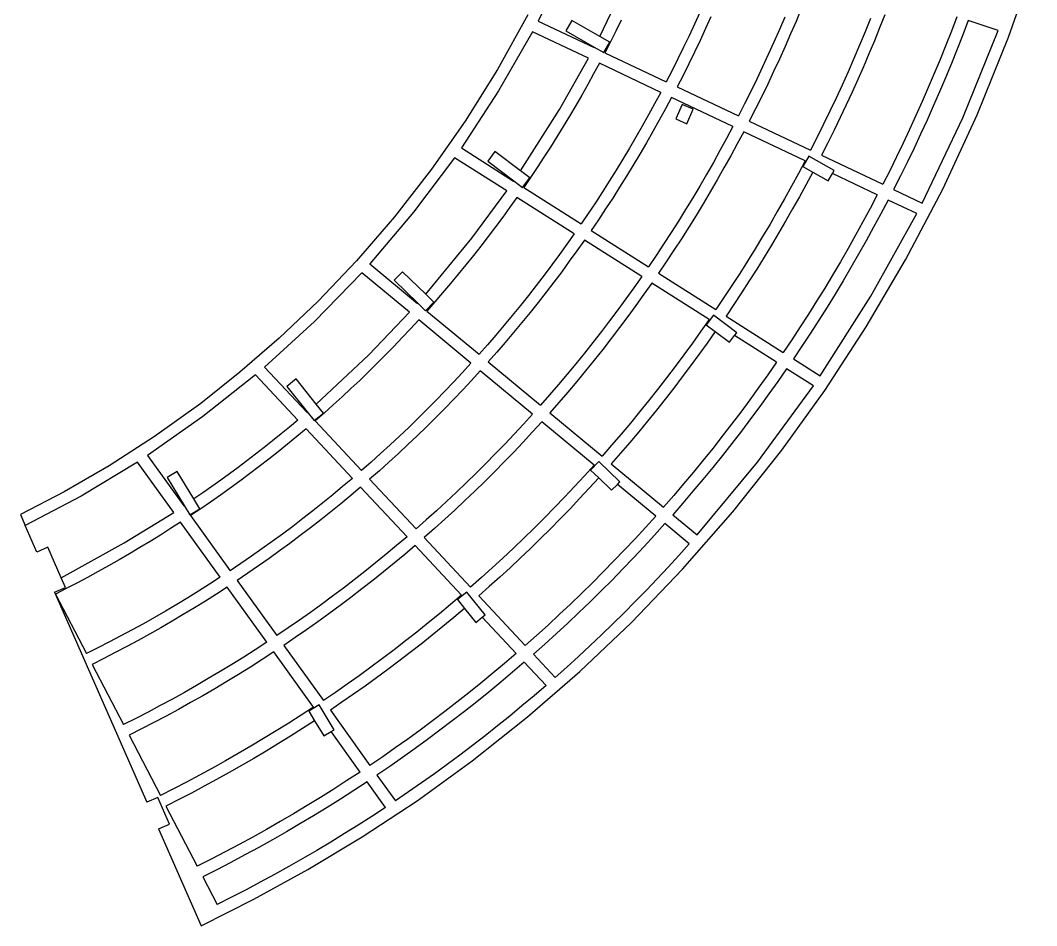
# Model space of a CAD drawing. Extents: x -27280 to 27280, y -16671 to 16671.
# Drawn here: x 5492 to 8548, y 7782 to 10503 of the extents above; entities that cross this region are included whole.
import ezdxf

# ---------------------------------------------------------------- set-up
doc = ezdxf.new("R2010")
doc.units = 0
doc.header["$MEASUREMENT"] = 0
doc.layers.get('0').update_dxf_attribs({"linetype": 'CONTINUOUS'})

msp = doc.modelspace()

# ---------------------------------------------------------------- linework, layer by layer
for p, q in [((7139.1, 10685.3), (7048.8, 10500.7)), ((8463.6, 10452.3), (8548, 10695.7)), ((7234.2, 10454.3), (7328.3, 10652.8)), ((7018.2, 10519.6), (6926.5, 10355)), ((7535, 10526.9), (7519, 10491.7)), ((7840.3, 10538.2), (7824.4, 10500)), ((8091.4, 10519.2), (8075.8, 10480.1)), ((7048.8, 10500.7), (7217.1, 10421.1)), ((7150.1, 10502.4), (7132.2, 10471.2)), ((7234.2, 10454.3), (7150.1, 10502.4)), ((7298.9, 10503.6), (7282.8, 10470.8)), ((7519, 10491.7), (7502.7, 10456.7)), ((7568.4, 10513.5), (7552.3, 10478)), ((7790.6, 10512.8), (7774.5, 10475.1)), ((7824.4, 10500), (7808, 10462)), ((8048.3, 10508.4), (8032, 10468.1)), ((8307.8, 10513.8), (8291.5, 10470.9)), ((8342, 10502.4), (8325.5, 10459.2)), ((8432.6, 10472.4), (8342, 10502.4)), ((7032, 10468.9), (6929.8, 10290.9)), ((7200.3, 10389.2), (7032, 10468.9)), ((7132.2, 10471.2), (7217.7, 10422.3)), ((7264.3, 10437.2), (7234.2, 10454.3)), ((7282.8, 10470.8), (7266.4, 10438.1)), ((7502.7, 10456.7), (7486, 10421.9)), ((7552.3, 10478), (7535.8, 10442.6)), ((7774.5, 10475.1), (7757.9, 10437.5)), ((7808, 10462), (7791.3, 10424.1)), ((8032, 10468.1), (8015.4, 10427.9)), ((8075.8, 10480.1), (8059.9, 10441.2)), ((8291.5, 10470.9), (8274.7, 10428.1)), ((8325.5, 10459.2), (8308.7, 10416.1)), ((8325.7, 10209.7), (8432.6, 10472.4)), ((7217.5, 10421.8), (7217.7, 10422.3)), ((7217.7, 10422.3), (7246.4, 10405.9)), ((7246.4, 10405.9), (7264.3, 10437.2)), ((7266.4, 10438.1), (7249.7, 10405.7)), ((7535.8, 10442.6), (7519.1, 10407.5)), ((7757.9, 10437.5), (7741, 10400.1)), ((7791.3, 10424.1), (7774.3, 10386.4)), ((8015.4, 10427.9), (7998.3, 10388)), ((8059.9, 10441.2), (8043.6, 10402.3)), ((8274.7, 10428.1), (8257.6, 10385.5)), ((8369.1, 10218.8), (8463.6, 10452.3)), ((7217.1, 10421.1), (7217.5, 10421.8)), ((7249.7, 10405.7), (7434.2, 10318.3)), ((7486, 10421.9), (7469.1, 10387.2)), ((7519.1, 10407.5), (7501.9, 10372.5)), ((7741, 10400.1), (7723.8, 10362.9)), ((8043.6, 10402.3), (8027, 10363.7)), ((8308.7, 10416.1), (8291.4, 10373.2)), ((7113.3, 10235), (7200.3, 10389.2)), ((7232.9, 10373.8), (7215.6, 10341.7)), ((7417.4, 10286.4), (7232.9, 10373.8)), ((7469.1, 10387.2), (7451.8, 10352.7)), ((7501.9, 10372.5), (7484.5, 10337.6)), ((7723.8, 10362.9), (7706.2, 10325.8)), ((7774.3, 10386.4), (7756.9, 10348.8)), ((7998.3, 10388), (7980.8, 10348.1)), ((8027, 10363.7), (8010, 10325.2)), ((8257.6, 10385.5), (8240, 10343.1)), ((8291.4, 10373.2), (8273.7, 10330.4)), ((6926.5, 10355), (6829.6, 10200.4)), ((7215.6, 10341.7), (7198, 10309.8)), ((7451.8, 10352.7), (7434.2, 10318.3)), ((7484.5, 10337.6), (7466.7, 10302.9)), ((7756.9, 10348.8), (7739.2, 10311.4)), ((7980.8, 10348.1), (7963, 10308.5)), ((8240, 10343.1), (8222.1, 10300.9)), ((7198, 10309.8), (7180, 10278)), ((7466.7, 10302.9), (7651.2, 10215.6)), ((7706.2, 10325.8), (7688.2, 10288.9)), ((7739.2, 10311.4), (7721.1, 10274.1)), ((7963, 10308.5), (7944.8, 10269)), ((8010, 10325.2), (7992.7, 10286.8)), ((8222.1, 10300.9), (8203.7, 10258.8)), ((8273.7, 10330.4), (8255.7, 10287.8)), ((6929.8, 10290.9), (6818, 10119.4)), ((7180, 10278), (7161.8, 10246.5)), ((7417.4, 10286.4), (7399.2, 10252.4)), ((7450, 10271), (7431.6, 10236.7)), ((7634.6, 10183.7), (7450, 10271)), ((7688.2, 10288.9), (7669.9, 10252.2)), ((7721.1, 10274.1), (7702.6, 10237.1)), ((7992.7, 10286.8), (7975, 10248.6)), ((8255.7, 10287.8), (8237.2, 10245.4)), ((7161.8, 10246.5), (7143.3, 10215)), ((7399.2, 10252.4), (7380.7, 10218.6)), ((7482.4, 10250.4), (7463.2, 10206.8)), ((7515.3, 10235.9), (7482.4, 10250.4)), ((7669.9, 10252.2), (7651.2, 10215.6)), ((7944.8, 10269), (7926.2, 10229.7)), ((7975, 10248.6), (7957, 10210.6)), ((8203.7, 10258.8), (8185, 10216.9)), ((8237.2, 10245.4), (8218.3, 10203.1)), ((6996.2, 10050.5), (7113.3, 10235)), ((7143.3, 10215), (7124.5, 10183.8)), ((7380.7, 10218.6), (7361.8, 10185)), ((7431.6, 10236.7), (7412.9, 10202.6)), ((7496.1, 10192.3), (7515.3, 10235.9)), ((7702.6, 10237.1), (7683.8, 10200.2)), ((7926.2, 10229.7), (7907.3, 10190.6)), ((7957, 10210.6), (7938.6, 10172.7)), ((8185, 10216.9), (8165.9, 10175.2)), ((8204.1, 9953.9), (8325.7, 10209.7)), ((8265.5, 9995.6), (8369.1, 10218.8)), ((6829.6, 10200.4), (6728.3, 10055.6)), ((7124.5, 10183.8), (7105.4, 10152.8)), ((7361.8, 10185), (7342.6, 10151.6)), ((7412.9, 10202.6), (7393.9, 10168.6)), ((7463.2, 10206.8), (7496.1, 10192.3)), ((7634.6, 10183.7), (7615.3, 10147.4)), ((7683.8, 10200.2), (7868.3, 10112.9)), ((7907.3, 10190.6), (7888, 10151.6)), ((8218.3, 10203.1), (8199, 10161.1)), ((7105.4, 10152.8), (7086, 10121.9)), ((7342.6, 10151.6), (7323.1, 10118.3)), ((7393.9, 10168.6), (7374.6, 10134.8)), ((7615.3, 10147.4), (7595.7, 10111.4)), ((7667.2, 10168.2), (7647.7, 10131.7)), ((7851.7, 10080.9), (7667.2, 10168.2)), ((7888, 10151.6), (7868.3, 10112.9)), ((7938.6, 10172.7), (7919.9, 10135)), ((8165.9, 10175.2), (8146.3, 10133.6)), ((8199, 10161.1), (8179.3, 10119.2)), ((6818, 10119.4), (6975.1, 10019.6)), ((7086, 10121.9), (7066.3, 10091.2)), ((7323.1, 10118.3), (7303.3, 10085.2)), ((7374.6, 10134.8), (7354.9, 10101.2)), ((7647.7, 10131.7), (7627.9, 10095.3)), ((7919.9, 10135), (7900.9, 10097.5)), ((8146.3, 10133.6), (8126.4, 10092.3)), ((8179.3, 10119.2), (8159.2, 10077.5)), ((6797.3, 10089.9), (6674.3, 9926.3)), ((6954.5, 9990.1), (6797.3, 10089.9)), ((6918.6, 10108.5), (6897.1, 10079.7)), ((6996.2, 10050.5), (6918.6, 10108.5)), ((7066.3, 10091.2), (7046.4, 10060.7)), ((7354.9, 10101.2), (7334.9, 10067.8)), ((7595.7, 10111.4), (7575.7, 10075.6)), ((7627.9, 10095.3), (7607.7, 10059.2)), ((7863.1, 10094.9), (7845.2, 10063.6)), ((7939.1, 10051.5), (7863.1, 10094.9)), ((7900.9, 10097.5), (8085.3, 10010.1)), ((8126.4, 10092.3), (8106.1, 10051.1)), ((6728.3, 10055.6), (6617.1, 9912.7)), ((6897.1, 10079.7), (6975.9, 10020.7)), ((7046.4, 10060.7), (7026.1, 10030.4)), ((7303.3, 10085.2), (7283.2, 10052.4)), ((7334.9, 10067.8), (7314.6, 10034.6)), ((7575.7, 10075.6), (7555.3, 10040)), ((7607.7, 10059.2), (7587.2, 10023.2)), ((7851.7, 10080.9), (7831.3, 10042.5)), ((7845.2, 10063.6), (7874.5, 10046.9)), ((8159.2, 10077.5), (8138.8, 10036)), ((7023.9, 10029.7), (6996.2, 10050.5)), ((7002.3, 10000.9), (7023.9, 10029.7)), ((7026.1, 10030.4), (7005.5, 10000.3)), ((7283.2, 10052.4), (7262.8, 10019.7)), ((7314.6, 10034.6), (7293.9, 10001.6)), ((7555.3, 10040), (7534.7, 10004.5)), ((7831.3, 10042.5), (7810.6, 10004.2)), ((7874.5, 10046.9), (7854.6, 10009.8)), ((7874.5, 10046.9), (7921.2, 10020.2)), ((7921.2, 10020.2), (7933.7, 10042.1)), ((7933.7, 10042.1), (7939.1, 10051.5)), ((8068.8, 9978.1), (7933.7, 10042.1)), ((8106.1, 10051.1), (8085.3, 10010.1)), ((8138.8, 10036), (8117.9, 9994.7)), ((6975.1, 10019.6), (6975.5, 10020.2)), ((6975.5, 10020.2), (6975.9, 10020.7)), ((6975.9, 10020.7), (7002.3, 10000.9)), ((7005.5, 10000.3), (7177.9, 9890.9)), ((7262.8, 10019.7), (7242, 9987.2)), ((7293.9, 10001.6), (7273, 9968.8)), ((7534.7, 10004.5), (7513.7, 9969.3)), ((7587.2, 10023.2), (7566.4, 9987.5)), ((7810.6, 10004.2), (7789.5, 9966.2)), ((7854.6, 10009.8), (7834.4, 9972.8)), ((8117.9, 9994.7), (8204.1, 9953.9)), ((8154, 9783.1), (8265.5, 9995.6)), ((6849.2, 9847.8), (6954.5, 9990.1)), ((6984.9, 9970.8), (6963.9, 9941.1)), ((7157.4, 9861.3), (6984.9, 9970.8)), ((7242, 9987.2), (7220.9, 9954.9)), ((7273, 9968.8), (7251.7, 9936.2)), ((7513.7, 9969.3), (7492.3, 9934.2)), ((7566.4, 9987.5), (7545.2, 9951.9)), ((7789.5, 9966.2), (7768, 9928.4)), ((7834.4, 9972.8), (7813.8, 9936.1)), ((8068.8, 9978.1), (8047.4, 9937.5)), ((6963.9, 9941.1), (6942.5, 9911.7)), ((7220.9, 9954.9), (7199.6, 9922.8)), ((7251.7, 9936.2), (7230.2, 9903.8)), ((7492.3, 9934.2), (7470.7, 9899.4)), ((7545.2, 9951.9), (7523.7, 9916.5)), ((7813.8, 9936.1), (7792.9, 9899.5)), ((8047.4, 9937.5), (8025.5, 9897)), ((8101.4, 9962.7), (8079.8, 9921.7)), ((8187.6, 9921.9), (8101.4, 9962.7)), ((6617.1, 9912.7), (6503, 9780.5)), ((6674.3, 9926.3), (6542.5, 9770.7)), ((6942.5, 9911.7), (6920.9, 9882.4)), ((7199.6, 9922.8), (7177.9, 9890.9)), ((7230.2, 9903.8), (7208.3, 9871.6)), ((7523.7, 9916.5), (7501.8, 9881.4)), ((7768, 9928.4), (7746.2, 9890.7)), ((8049.3, 9673.7), (8187.6, 9921.9)), ((8079.8, 9921.7), (8057.8, 9881)), ((6920.9, 9882.4), (6899, 9853.4)), ((7470.7, 9899.4), (7448.6, 9864.8)), ((7501.8, 9881.4), (7479.6, 9846.4)), ((7746.2, 9890.7), (7724, 9853.3)), ((7792.9, 9899.5), (7771.7, 9863.1)), ((8025.5, 9897), (8003.3, 9856.8)), ((8057.8, 9881), (8035.4, 9840.4)), ((6710.7, 9680), (6849.2, 9847.8)), ((6899, 9853.4), (6876.7, 9824.6)), ((7157.4, 9861.3), (7135.1, 9829.9)), ((7187.8, 9842), (7165.3, 9810.2)), ((7360.2, 9732.6), (7187.8, 9842)), ((7208.3, 9871.6), (7380.6, 9762.2)), ((7448.6, 9864.8), (7426.3, 9830.4)), ((7479.6, 9846.4), (7457.1, 9811.7)), ((7724, 9853.3), (7701.4, 9816.1)), ((7771.7, 9863.1), (7750.1, 9827)), ((8003.3, 9856.8), (7980.7, 9816.8)), ((6876.7, 9824.6), (6854.3, 9796)), ((7135.1, 9829.9), (7112.6, 9798.7)), ((7426.3, 9830.4), (7403.6, 9796.2)), ((7457.1, 9811.7), (7434.2, 9777.2)), ((7701.4, 9816.1), (7678.5, 9779.2)), ((7750.1, 9827), (7728.2, 9791)), ((7980.7, 9816.8), (7957.7, 9777)), ((8035.4, 9840.4), (8012.6, 9800)), ((6503, 9780.5), (6386.9, 9658.8)), ((6854.3, 9796), (6831.5, 9767.6)), ((7112.6, 9798.7), (7089.8, 9767.7)), ((7165.3, 9810.2), (7142.6, 9778.7)), ((7403.6, 9796.2), (7380.6, 9762.2)), ((7728.2, 9791), (7706, 9755.2)), ((8012.6, 9800), (7989.4, 9759.9)), ((8035.4, 9581.3), (8154, 9783.1)), ((6542.5, 9770.7), (6685.9, 9652.1)), ((6831.5, 9767.6), (6808.5, 9739.5)), ((7089.8, 9767.7), (7066.6, 9736.9)), ((7142.6, 9778.7), (7119.6, 9747.4)), ((7434.2, 9777.2), (7411.1, 9742.9)), ((7678.5, 9779.2), (7655.3, 9742.4)), ((7706, 9755.2), (7683.4, 9719.6)), ((7957.7, 9777), (7934.3, 9737.4)), ((7989.4, 9759.9), (7965.9, 9720)), ((6518.3, 9744.1), (6376.2, 9597.8)), ((6661.8, 9625.4), (6518.3, 9744.1)), ((6640.9, 9747.3), (6615.9, 9721.5)), ((6615.9, 9721.5), (6686.8, 9653)), ((6710.7, 9680), (6640.9, 9747.3)), ((6808.5, 9739.5), (6785.2, 9711.6)), ((7066.6, 9736.9), (7043.2, 9706.3)), ((7119.6, 9747.4), (7096.2, 9716.3)), ((7360.2, 9732.6), (7336.6, 9699)), ((7411.1, 9742.9), (7583.4, 9633.5)), ((7655.3, 9742.4), (7631.7, 9705.9)), ((7683.4, 9719.6), (7660.5, 9684.3)), ((7934.3, 9737.4), (7910.5, 9698)), ((7965.9, 9720), (7941.9, 9680.3)), ((6785.2, 9711.6), (6761.6, 9683.9)), ((7043.2, 9706.3), (7019.5, 9676)), ((7096.2, 9716.3), (7072.6, 9685.5)), ((7336.6, 9699), (7312.7, 9665.7)), ((7390.6, 9713.3), (7366.8, 9679.4)), ((7563, 9603.8), (7390.6, 9713.3)), ((7631.7, 9705.9), (7607.7, 9669.6)), ((7910.5, 9698), (7886.4, 9658.9)), ((6386.9, 9658.8), (6269.7, 9547.1)), ((6735.5, 9656), (6710.7, 9680)), ((6761.6, 9683.9), (6737.8, 9656.4)), ((7019.5, 9676), (6995.4, 9645.9)), ((7072.6, 9685.5), (7048.6, 9654.8)), ((7312.7, 9665.7), (7288.4, 9632.6)), ((7366.8, 9679.4), (7342.7, 9645.8)), ((7607.7, 9669.6), (7583.4, 9633.5)), ((7660.5, 9684.3), (7637.3, 9649.1)), ((7886.4, 9658.9), (7861.9, 9620)), ((7897.1, 9434.4), (8049.3, 9673.7)), ((7941.9, 9680.3), (7917.6, 9640.9)), ((6685.9, 9652.1), (6686.4, 9652.6)), ((6686.4, 9652.6), (6686.8, 9653)), ((6686.8, 9653), (6710.5, 9630.1)), ((6710.5, 9630.1), (6735.5, 9656)), ((6737.8, 9656.4), (6713.7, 9629.1)), ((6713.7, 9629.1), (6871, 9499)), ((6995.4, 9645.9), (6971.1, 9616.1)), ((7048.6, 9654.8), (7024.4, 9624.4)), ((7288.4, 9632.6), (7263.9, 9599.8)), ((7342.7, 9645.8), (7318.2, 9612.4)), ((7637.3, 9649.1), (7613.8, 9614.2)), ((7917.6, 9640.9), (7892.9, 9601.7)), ((6376.2, 9597.8), (6226.3, 9460.8)), ((6539.4, 9497.5), (6661.8, 9625.4)), ((6689.6, 9602.4), (6665, 9575.7)), ((6846.9, 9472.2), (6689.6, 9602.4)), ((6971.1, 9616.1), (6946.5, 9586.4)), ((7024.4, 9624.4), (6999.8, 9594.3)), ((7263.9, 9599.8), (7239, 9567.2)), ((7318.2, 9612.4), (7293.4, 9579.2)), ((7563, 9603.8), (7538, 9568.2)), ((7576.1, 9616.3), (7554.5, 9587.5)), ((7646.1, 9563.9), (7576.1, 9616.3)), ((7613.8, 9614.2), (7786.1, 9504.8)), ((7861.9, 9620), (7837, 9581.4)), ((7892.9, 9601.7), (7867.8, 9562.7)), ((6665, 9575.7), (6640.2, 9549.2)), ((6946.5, 9586.4), (6921.6, 9557.1)), ((6999.8, 9594.3), (6975, 9564.4)), ((7239, 9567.2), (7213.8, 9534.8)), ((7293.4, 9579.2), (7268.3, 9546.3)), ((7538, 9568.2), (7512.7, 9532.8)), ((7554.5, 9587.5), (7581.4, 9567.3)), ((7581.4, 9567.3), (7557.1, 9532.9)), ((7581.4, 9567.3), (7624.5, 9535.1)), ((7837, 9581.4), (7811.7, 9543)), ((7910.9, 9390.6), (8035.4, 9581.3)), ((6269.7, 9547.1), (6151.8, 9444.9)), ((6640.2, 9549.2), (6615.1, 9523)), ((6921.6, 9557.1), (6896.5, 9527.9)), ((6975, 9564.4), (6949.9, 9534.7)), ((7268.3, 9546.3), (7242.9, 9513.7)), ((7624.5, 9535.1), (7639.6, 9555.2)), ((7639.6, 9555.2), (7646.1, 9563.9)), ((7765.8, 9475.1), (7639.6, 9555.2)), ((7811.7, 9543), (7786.1, 9504.8)), ((7867.8, 9562.7), (7842.3, 9524)), ((6615.1, 9523), (6589.8, 9497.1)), ((6896.5, 9527.9), (6871, 9499)), ((6924.5, 9505.3), (6898.8, 9476.1)), ((6949.9, 9534.7), (6924.5, 9505.3)), ((7213.8, 9534.8), (7188.3, 9502.7)), ((7242.9, 9513.7), (7217.2, 9481.3)), ((7512.7, 9532.8), (7487.1, 9497.6)), ((7557.1, 9532.9), (7532.5, 9498.7)), ((7842.3, 9524), (7816.5, 9485.5)), ((6381.6, 9349.5), (6539.4, 9497.5)), ((6589.8, 9497.1), (6564.2, 9471.4)), ((6898.8, 9476.1), (7056.1, 9346)), ((7188.3, 9502.7), (7162.4, 9470.9)), ((7217.2, 9481.3), (7191.1, 9449.1)), ((7487.1, 9497.6), (7461.1, 9462.7)), ((7532.5, 9498.7), (7507.5, 9464.7)), ((7765.8, 9475.1), (7739.4, 9437.4)), ((7816.5, 9485.5), (7897.1, 9434.4)), ((6151.8, 9444.9), (6034, 9351.6)), ((6226.3, 9460.8), (6353.5, 9324.9)), ((6538.3, 9445.9), (6512.2, 9420.7)), ((6564.2, 9471.4), (6538.3, 9445.9)), ((6846.9, 9472.2), (6821, 9443.9)), ((6874.7, 9449.3), (6848.5, 9420.6)), ((7032.1, 9319.1), (6874.7, 9449.3)), ((7162.4, 9470.9), (7136.3, 9439.3)), ((7191.1, 9449.1), (7164.8, 9417.2)), ((7461.1, 9462.7), (7434.8, 9428.1)), ((7507.5, 9464.7), (7482.3, 9431)), ((7796.2, 9455.8), (7769.7, 9417.7)), ((7876.8, 9404.6), (7796.2, 9455.8)), ((6198.9, 9437.5), (6040.5, 9311.7)), ((6326.1, 9301.5), (6198.9, 9437.5)), ((6321, 9425.1), (6292.9, 9402.6)), ((6381.6, 9349.5), (6321, 9425.1)), ((6512.2, 9420.7), (6485.9, 9395.8)), ((6794.8, 9415.8), (6768.2, 9387.9)), ((6821, 9443.9), (6794.8, 9415.8)), ((6848.5, 9420.6), (6822, 9392.2)), ((7136.3, 9439.3), (7109.9, 9407.9)), ((7164.8, 9417.2), (7138.1, 9385.5)), ((7434.8, 9428.1), (7408.1, 9393.7)), ((7482.3, 9431), (7456.7, 9397.5)), ((7739.4, 9437.4), (7712.8, 9399.9)), ((7769.7, 9417.7), (7742.8, 9379.9)), ((6292.9, 9402.6), (6354.4, 9325.7)), ((6485.9, 9395.8), (6459.3, 9371.1)), ((6768.2, 9387.9), (6741.5, 9360.4)), ((6822, 9392.2), (6795.3, 9364.1)), ((7109.9, 9407.9), (7083.1, 9376.8)), ((7138.1, 9385.5), (7111.1, 9354.2)), ((7408.1, 9393.7), (7381.1, 9359.5)), ((7456.7, 9397.5), (7430.8, 9364.3)), ((7712.8, 9399.9), (7685.7, 9362.6)), ((7708.5, 9175), (7876.8, 9404.6)), ((7781.4, 9210.7), (7910.9, 9390.6)), ((6459.3, 9371.1), (6432.5, 9346.7)), ((6741.5, 9360.4), (6714.4, 9333.1)), ((6795.3, 9364.1), (6768.2, 9336.2)), ((7083.1, 9376.8), (7056.1, 9346)), ((7111.1, 9354.2), (7083.8, 9323)), ((7381.1, 9359.5), (7353.7, 9325.7)), ((7430.8, 9364.3), (7404.5, 9331.3)), ((7685.7, 9362.6), (7658.3, 9325.6)), ((7742.8, 9379.9), (7715.5, 9342.4)), ((6034, 9351.6), (5895.6, 9252.2)), ((6353.5, 9324.9), (6354, 9325.4)), ((6354, 9325.4), (6354.4, 9325.7)), ((6354.4, 9325.7), (6375.1, 9299.9)), ((6375.1, 9299.9), (6403.2, 9322.4)), ((6405.4, 9322.5), (6378.1, 9298.6)), ((6403.2, 9322.4), (6381.6, 9349.5)), ((6432.5, 9346.7), (6405.4, 9322.5)), ((6714.4, 9333.1), (6687.1, 9306)), ((6768.2, 9336.2), (6740.9, 9308.7)), ((7083.8, 9323), (7241.1, 9193)), ((7353.7, 9325.7), (7326.1, 9292.1)), ((7404.5, 9331.3), (7378, 9298.5)), ((7658.3, 9325.6), (7630.5, 9288.9)), ((7715.5, 9342.4), (7687.9, 9305.1)), ((6040.5, 9311.7), (5874.4, 9194.8)), ((6326.1, 9301.5), (6301.1, 9280.5)), ((6378.1, 9298.6), (6517.6, 9149.6)), ((6687.1, 9306), (6659.5, 9279.2)), ((6740.9, 9308.7), (6713.3, 9281.3)), ((7032.1, 9319.1), (7004.5, 9288.8)), ((7059.8, 9296.2), (7032, 9265.6)), ((7217.2, 9166), (7059.8, 9296.2)), ((7326.1, 9292.1), (7298.1, 9258.8)), ((7378, 9298.5), (7351.2, 9266)), ((7687.9, 9305.1), (7659.9, 9268.1)), ((6301.1, 9280.5), (6275.9, 9259.7)), ((6350.8, 9275.2), (6323.1, 9251.9)), ((6490.3, 9126.1), (6350.8, 9275.2)), ((6659.5, 9279.2), (6631.6, 9252.8)), ((6713.3, 9281.3), (6685.5, 9254.3)), ((7004.5, 9288.8), (6976.6, 9258.8)), ((7032, 9265.6), (7003.8, 9235.2)), ((7351.2, 9266), (7324.1, 9233.7)), ((7630.5, 9288.9), (7602.4, 9252.5)), ((7659.9, 9268.1), (7631.5, 9231.4)), ((5895.6, 9252.2), (5758.5, 9163.5)), ((6250.5, 9239.1), (6224.9, 9218.8)), ((6275.9, 9259.7), (6250.5, 9239.1)), ((6323.1, 9251.9), (6295.1, 9228.9)), ((6631.6, 9252.8), (6603.5, 9226.5)), ((6685.5, 9254.3), (6657.3, 9227.5)), ((6976.6, 9258.8), (6948.4, 9229)), ((7003.8, 9235.2), (6975.4, 9205.2)), ((7298.1, 9258.8), (7269.8, 9225.7)), ((7324.1, 9233.7), (7296.6, 9201.7)), ((7602.4, 9252.5), (7573.9, 9216.4)), ((7631.5, 9231.4), (7602.8, 9194.9)), ((6224.9, 9218.8), (6199.2, 9198.7)), ((6267, 9206.2), (6238.6, 9183.7)), ((6295.1, 9228.9), (6267, 9206.2)), ((6575.1, 9200.6), (6546.5, 9174.9)), ((6603.5, 9226.5), (6575.1, 9200.6)), ((6628.9, 9201), (6600.3, 9174.8)), ((6657.3, 9227.5), (6628.9, 9201)), ((6948.4, 9229), (6919.9, 9199.6)), ((6975.4, 9205.2), (6946.6, 9175.4)), ((7269.8, 9225.7), (7241.1, 9193)), ((7296.6, 9201.7), (7268.9, 9170)), ((7573.9, 9216.4), (7545, 9180.5)), ((7634.3, 9025.4), (7781.4, 9210.7)), ((5844.2, 9175.1), (5674.6, 9072.4)), ((5952.8, 9023.9), (5844.2, 9175.1)), ((5874.4, 9194.8), (5982.9, 9043.6)), ((6173.2, 9178.8), (6147.1, 9159.2)), ((6199.2, 9198.7), (6173.2, 9178.8)), ((6238.6, 9183.7), (6210, 9161.6)), ((6546.5, 9174.9), (6517.6, 9149.6)), ((6600.3, 9174.8), (6571.4, 9148.9)), ((6891.1, 9170.4), (6862, 9141.5)), ((6919.9, 9199.6), (6891.1, 9170.4)), ((6946.6, 9175.4), (6917.6, 9146)), ((7231.7, 9176.9), (7206.7, 9151)), ((7294.6, 9116.1), (7231.7, 9176.9)), ((7268.9, 9170), (7426.2, 9039.9)), ((7545, 9180.5), (7515.8, 9144.9)), ((7527.4, 8956.2), (7708.5, 9175)), ((7602.8, 9194.9), (7573.7, 9158.7)), ((5758.5, 9163.5), (5623.7, 9085.2)), ((5963.7, 9147.2), (5932.9, 9128.6)), ((6013.9, 9064.5), (5963.7, 9147.2)), ((6120.8, 9139.7), (6094.3, 9120.6)), ((6147.1, 9159.2), (6120.8, 9139.7)), ((6181.2, 9139.7), (6152.2, 9118.1)), ((6210, 9161.6), (6181.2, 9139.7)), ((6571.4, 9148.9), (6542.2, 9123.3)), ((6862, 9141.5), (6832.7, 9112.9)), ((6917.6, 9146), (6888.3, 9116.8)), ((7217.2, 9166), (7187.9, 9133.8)), ((7206.7, 9151), (7231, 9127.6)), ((7515.8, 9144.9), (7486.3, 9109.6)), ((7573.7, 9158.7), (7544.3, 9122.9)), ((5932.9, 9128.6), (5984, 9044.4)), ((6094.3, 9120.6), (6067.7, 9101.6)), ((6152.2, 9118.1), (6122.9, 9096.8)), ((6490.3, 9126.1), (6461, 9101.3)), ((6542.2, 9123.3), (6681.7, 8974.2)), ((6832.7, 9112.9), (6803, 9084.5)), ((6888.3, 9116.8), (6858.6, 9087.9)), ((7187.9, 9133.8), (7158.4, 9101.8)), ((7231, 9127.6), (7202.5, 9096.4)), ((7231, 9127.6), (7269.6, 9090.2)), ((7269.6, 9090.2), (7287.1, 9108.2)), ((7287.1, 9108.2), (7294.6, 9116.1)), ((7402.3, 9013), (7287.1, 9108.2)), ((7486.3, 9109.6), (7456.4, 9074.6)), ((7544.3, 9122.9), (7514.5, 9087.3)), ((5623.7, 9085.2), (5491.7, 9017.6)), ((6040.9, 9082.9), (6013.9, 9064.5)), ((6067.7, 9101.6), (6040.9, 9082.9)), ((6122.9, 9096.8), (6093.5, 9075.7)), ((6461, 9101.3), (6431.4, 9076.8)), ((6514.9, 9099.8), (6485.3, 9074.7)), ((6654.5, 8950.7), (6514.9, 9099.8)), ((6803, 9084.5), (6773.1, 9056.5)), ((6858.6, 9087.9), (6828.7, 9059.3)), ((7158.4, 9101.8), (7128.5, 9070.1)), ((7202.5, 9096.4), (7173.7, 9065.6)), ((7514.5, 9087.3), (7484.4, 9052)), ((5674.6, 9072.4), (5506.3, 8984.4)), ((6031.9, 9034.8), (6013.9, 9064.5)), ((6063.8, 9055), (6034, 9034.5)), ((6093.5, 9075.7), (6063.8, 9055)), ((6401.6, 9052.7), (6371.5, 9028.8)), ((6431.4, 9076.8), (6401.6, 9052.7)), ((6455.5, 9050), (6425.4, 9025.6)), ((6485.3, 9074.7), (6455.5, 9050)), ((6773.1, 9056.5), (6742.9, 9028.8)), ((6828.7, 9059.3), (6798.6, 9031)), ((7128.5, 9070.1), (7098.3, 9038.8)), ((7173.7, 9065.6), (7144.7, 9035)), ((7456.4, 9074.6), (7426.2, 9039.9)), ((7484.4, 9052), (7453.9, 9017)), ((5491.7, 9017.6), (5506.3, 8984.4)), ((5803.7, 8931.9), (5952.8, 9023.9)), ((5982.9, 9043.6), (5983.5, 9044.1)), ((5983.5, 9044.1), (5984, 9044.4)), ((5984, 9044.4), (6001.2, 9016.1)), ((6001.2, 9016.1), (6031.9, 9034.8)), ((6034, 9034.5), (6003.9, 9014.4)), ((6371.5, 9028.8), (6341.3, 9005.2)), ((6425.4, 9025.6), (6395, 9001.4)), ((6742.9, 9028.8), (6712.4, 9001.4)), ((6798.6, 9031), (6768.1, 9003)), ((7098.3, 9038.8), (7067.8, 9007.7)), ((7144.7, 9035), (7115.3, 9004.7)), ((7453.9, 9017), (7527.4, 8956.2)), ((7483.3, 8853.1), (7634.3, 9025.4)), ((5973.8, 8994.6), (5943.4, 8975)), ((6092.9, 8828.7), (5973.8, 8994.6)), ((6003.9, 9014.4), (6123, 8848.6)), ((6341.3, 9005.2), (6310.7, 8981.9)), ((6395, 9001.4), (6364.4, 8977.6)), ((6712.4, 9001.4), (6681.7, 8974.2)), ((6768.1, 9003), (6737.3, 8975.3)), ((7067.8, 9007.7), (7037, 8976.9)), ((7115.3, 9004.7), (7085.7, 8974.6)), ((7402.3, 9013), (7371.4, 8978.8)), ((7430, 8990), (7398.9, 8955.5)), ((7503.5, 8929.2), (7430, 8990)), ((5541.4, 8904.5), (5506.3, 8984.4)), ((5912.7, 8955.8), (5881.9, 8936.8)), ((5943.4, 8975), (5912.7, 8955.8)), ((6280, 8958.9), (6249, 8936.2)), ((6310.7, 8981.9), (6280, 8958.9)), ((6364.4, 8977.6), (6333.6, 8954)), ((6737.3, 8975.3), (6706.3, 8947.9)), ((7037, 8976.9), (7005.9, 8946.5)), ((7085.7, 8974.6), (7055.8, 8944.9)), ((7371.4, 8978.8), (7340.2, 8944.8)), ((7398.9, 8955.5), (7367.4, 8921.3)), ((5614.5, 8827.6), (5803.7, 8931.9)), ((5881.9, 8936.8), (5851, 8918)), ((6249, 8936.2), (6217.8, 8913.9)), ((6302.6, 8930.8), (6271.3, 8907.9)), ((6333.6, 8954), (6302.6, 8930.8)), ((6654.5, 8950.7), (6623.2, 8924.2)), ((6706.3, 8947.9), (6845.8, 8798.9)), ((7005.9, 8946.5), (6974.4, 8916.3)), ((7055.8, 8944.9), (7025.6, 8915.5)), ((7340.2, 8944.8), (7308.6, 8911.3)), ((7503.5, 8929.2), (7471.7, 8893.9)), ((5574.4, 8918.9), (5541.4, 8904.5)), ((5614.5, 8827.6), (5574.4, 8918.9)), ((5819.8, 8899.6), (5788.5, 8881.4)), ((5851, 8918), (5819.8, 8899.6)), ((6217.8, 8913.9), (6186.4, 8891.8)), ((6271.3, 8907.9), (6239.8, 8885.3)), ((6591.7, 8897.9), (6560, 8872.1)), ((6623.2, 8924.2), (6591.7, 8897.9)), ((6647.6, 8897.6), (6615.8, 8871.1)), ((6679.1, 8924.4), (6647.6, 8897.6)), ((6818.6, 8775.3), (6679.1, 8924.4)), ((6974.4, 8916.3), (6942.7, 8886.5)), ((7025.6, 8915.5), (6995.1, 8886.3)), ((7308.6, 8911.3), (7276.7, 8878)), ((7367.4, 8921.3), (7335.6, 8887.4)), ((5757.1, 8863.5), (5725.4, 8845.9)), ((5788.5, 8881.4), (5757.1, 8863.5)), ((6154.8, 8870), (6123, 8848.6)), ((6186.4, 8891.8), (6154.8, 8870)), ((6239.8, 8885.3), (6208.1, 8863)), ((6560, 8872.1), (6527.9, 8846.5)), ((6615.8, 8871.1), (6583.7, 8845)), ((6942.7, 8886.5), (6910.7, 8857)), ((6995.1, 8886.3), (6964.3, 8857.4)), ((7276.7, 8878), (7244.5, 8845)), ((7335.6, 8887.4), (7303.5, 8853.9)), ((7471.7, 8893.9), (7439.6, 8859)), ((5725.4, 8845.9), (5693.7, 8828.6)), ((6176.2, 8841), (6144, 8819.3)), ((6208.1, 8863), (6176.2, 8841)), ((6527.9, 8846.5), (6495.7, 8821.2)), ((6583.7, 8845), (6551.4, 8819.1)), ((6910.7, 8857), (6878.4, 8827.8)), ((6964.3, 8857.4), (6933.3, 8828.9)), ((7244.5, 8845), (7211.9, 8812.4)), ((7303.5, 8853.9), (7271, 8820.6)), ((7329.6, 8693.3), (7483.3, 8853.1)), ((7439.6, 8859), (7407.1, 8824.3)), ((5627.3, 8798.5), (5614.5, 8827.6)), ((5661.7, 8811.6), (5629.6, 8794.8)), ((5693.7, 8828.6), (5661.7, 8811.6)), ((6060.5, 8807.8), (6027.8, 8787.2)), ((6092.9, 8828.7), (6060.5, 8807.8)), ((6144, 8819.3), (6263.1, 8653.5)), ((6495.7, 8821.2), (6463.2, 8796.3)), ((6551.4, 8819.1), (6518.8, 8793.6)), ((6878.4, 8827.8), (6845.8, 8798.9)), ((6933.3, 8828.9), (6902, 8800.6)), ((7211.9, 8812.4), (7179, 8780.1)), ((7271, 8820.6), (7238.1, 8787.7)), ((7407.1, 8824.3), (7374.3, 8790)), ((5594.3, 8784.1), (5627.3, 8798.5)), ((5594.3, 8784.1), (5871.9, 8152.6)), ((5629.6, 8794.8), (5597.4, 8778.4)), ((5597.4, 8778.4), (5690.6, 8599.5)), ((6027.8, 8787.2), (5995, 8766.9)), ((6081.2, 8778.2), (6048.2, 8757.3)), ((6113.9, 8799.4), (6081.2, 8778.2)), ((6233, 8633.6), (6113.9, 8799.4)), ((6463.2, 8796.3), (6430.4, 8771.7)), ((6518.8, 8793.6), (6486, 8768.4)), ((6818.6, 8775.3), (6785.4, 8747)), ((6834.5, 8784.1), (6806.4, 8761.6)), ((6889.2, 8715.8), (6834.5, 8784.1)), ((6902, 8800.6), (6870.4, 8772.6)), ((6870.4, 8772.6), (7009.9, 8623.6)), ((7179, 8780.1), (7145.8, 8748.1)), ((7238.1, 8787.7), (7205, 8755.1)), ((7374.3, 8790), (7341.1, 8756)), ((5961.9, 8747), (5928.7, 8727.4)), ((5995, 8766.9), (5961.9, 8747)), ((6048.2, 8757.3), (6015, 8736.8)), ((6397.4, 8747.4), (6364.2, 8723.4)), ((6430.4, 8771.7), (6397.4, 8747.4)), ((6453, 8743.6), (6419.7, 8719)), ((6486, 8768.4), (6453, 8743.6)), ((6785.4, 8747), (6752, 8719.1)), ((6806.4, 8761.6), (6827.4, 8735.4)), ((7145.8, 8748.1), (7112.3, 8716.5)), ((7205, 8755.1), (7171.5, 8722.9)), ((7341.1, 8756), (7307.6, 8722.4)), ((5928.7, 8727.4), (5895.2, 8708.1)), ((5981.6, 8716.6), (5948, 8696.7)), ((6015, 8736.8), (5981.6, 8716.6)), ((6364.2, 8723.4), (6330.7, 8699.8)), ((6419.7, 8719), (6386.1, 8694.8)), ((6752, 8719.1), (6718.3, 8691.5)), ((6827.4, 8735.4), (6795.1, 8708.1)), ((6827.4, 8735.4), (6861.1, 8693.3)), ((6880.6, 8709), (6889.2, 8715.8)), ((7112.3, 8716.5), (7078.5, 8685.2)), ((7171.5, 8722.9), (7137.7, 8691)), ((7307.6, 8722.4), (7273.8, 8689)), ((5861.6, 8689.1), (5827.7, 8670.5)), ((5895.2, 8708.1), (5861.6, 8689.1)), ((5948, 8696.7), (5914.2, 8677.2)), ((6330.7, 8699.8), (6297, 8676.5)), ((6386.1, 8694.8), (6352.3, 8671)), ((6718.3, 8691.5), (6684.3, 8664.2)), ((6762.6, 8681.2), (6729.9, 8654.5)), ((6795.1, 8708.1), (6762.6, 8681.2)), ((6861.1, 8693.3), (6880.6, 8709)), ((6982.7, 8599.9), (6880.6, 8709)), ((7078.5, 8685.2), (7044.3, 8654.2)), ((7137.7, 8691), (7103.6, 8659.4)), ((7174, 8545.6), (7329.6, 8693.3)), ((7273.8, 8689), (7239.6, 8656)), ((5793.7, 8652.3), (5759.5, 8634.3)), ((5827.7, 8670.5), (5793.7, 8652.3)), ((5880.2, 8658), (5846.1, 8639.1)), ((5914.2, 8677.2), (5880.2, 8658)), ((6297, 8676.5), (6263.1, 8653.5)), ((6352.3, 8671), (6318.3, 8647.4)), ((6684.3, 8664.2), (6650.1, 8637.3)), ((6729.9, 8654.5), (6696.9, 8628.2)), ((7044.3, 8654.2), (7009.9, 8623.6)), ((7103.6, 8659.4), (7069.2, 8628.2)), ((7239.6, 8656), (7205.1, 8623.4)), ((5759.5, 8634.3), (5725.2, 8616.8)), ((5811.7, 8620.6), (5777.1, 8602.4)), ((5846.1, 8639.1), (5811.7, 8620.6)), ((6233, 8633.6), (6198.3, 8611)), ((6318.3, 8647.4), (6284.1, 8624.2)), ((6284.1, 8624.2), (6403.1, 8458.5)), ((6650.1, 8637.3), (6615.6, 8610.7)), ((6696.9, 8628.2), (6663.6, 8602.2)), ((7069.2, 8628.2), (7034.5, 8597.3)), ((7205.1, 8623.4), (7170.3, 8591.1)), ((5725.2, 8616.8), (5690.6, 8599.5)), ((5777.1, 8602.4), (5742.4, 8584.6)), ((6163.3, 8588.8), (6128.1, 8566.9)), ((6198.3, 8611), (6163.3, 8588.8)), ((6254.1, 8604.3), (6218.9, 8581.5)), ((6373.1, 8438.5), (6254.1, 8604.3)), ((6615.6, 8610.7), (6580.8, 8584.4)), ((6663.6, 8602.2), (6630.1, 8576.5)), ((6982.7, 8599.9), (6947.7, 8569.9)), ((7034.5, 8597.3), (7099.7, 8527.5)), ((7170.3, 8591.1), (7135.2, 8559.1)), ((5742.4, 8584.6), (5707.5, 8567.1)), ((5707.5, 8567.1), (5801.9, 8386.1)), ((6128.1, 8566.9), (6092.7, 8545.3)), ((6183.6, 8559), (6148, 8536.9)), ((6218.9, 8581.5), (6183.6, 8559)), ((6545.8, 8558.5), (6510.5, 8533)), ((6580.8, 8584.4), (6545.8, 8558.5)), ((6630.1, 8576.5), (6596.4, 8551.1)), ((6947.7, 8569.9), (6912.3, 8540.2)), ((7007.3, 8573.6), (6972, 8543.3)), ((7072.6, 8503.8), (7007.3, 8573.6)), ((7135.2, 8559.1), (7099.7, 8527.5)), ((6092.7, 8545.3), (6057, 8524.2)), ((6148, 8536.9), (6112.3, 8515.1)), ((6510.5, 8533), (6474.9, 8507.8)), ((6596.4, 8551.1), (6562.4, 8526.1)), ((6912.3, 8540.2), (6876.7, 8510.9)), ((6972, 8543.3), (6936.3, 8513.4)), ((7017.3, 8409.4), (7174, 8545.6)), ((6021.2, 8503.3), (5985.1, 8482.9)), ((6057, 8524.2), (6021.2, 8503.3)), ((6112.3, 8515.1), (6076.3, 8493.7)), ((6474.9, 8507.8), (6439.1, 8482.9)), ((6528.2, 8501.4), (6493.7, 8477)), ((6562.4, 8526.1), (6528.2, 8501.4)), ((6876.7, 8510.9), (6840.7, 8481.9)), ((6936.3, 8513.4), (6900.4, 8483.8)), ((7072.6, 8503.8), (7036.6, 8472.8)), ((5985.1, 8482.9), (5948.9, 8462.8)), ((6040.1, 8472.6), (6003.6, 8452)), ((6076.3, 8493.7), (6040.1, 8472.6)), ((6439.1, 8482.9), (6403.1, 8458.5)), ((6493.7, 8477), (6459, 8452.9)), ((6840.7, 8481.9), (6804.5, 8453.3)), ((6900.4, 8483.8), (6864.2, 8454.6)), ((7036.6, 8472.8), (7000.2, 8442.1)), ((5912.4, 8443.1), (5875.7, 8423.7)), ((5948.9, 8462.8), (5912.4, 8443.1)), ((6003.6, 8452), (5967, 8431.7)), ((6373.1, 8438.5), (6336, 8414.3)), ((6389.9, 8445.3), (6359.2, 8426.6)), ((6435.4, 8370.5), (6389.9, 8445.3)), ((6459, 8452.9), (6424.1, 8429.2)), ((6804.5, 8453.3), (6768, 8425.1)), ((6864.2, 8454.6), (6827.6, 8425.7)), ((7000.2, 8442.1), (6963.5, 8411.8)), ((5875.7, 8423.7), (5838.9, 8404.7)), ((5930.2, 8411.7), (5893.1, 8392.1)), ((5967, 8431.7), (5930.2, 8411.7)), ((6336, 8414.3), (6298.7, 8390.4)), ((6359.2, 8426.6), (6376.7, 8397.7)), ((6424.1, 8429.2), (6543.2, 8263.4)), ((6768, 8425.1), (6731.2, 8397.2)), ((6827.6, 8425.7), (6790.8, 8397.2)), ((6850.8, 8277.2), (7017.3, 8409.4)), ((6963.5, 8411.8), (6926.5, 8381.9)), ((5838.9, 8404.7), (5801.9, 8386.1)), ((5893.1, 8392.1), (5855.9, 8373)), ((6298.7, 8390.4), (6261.1, 8367)), ((6376.7, 8397.7), (6340.6, 8374.4)), ((6376.7, 8397.7), (6404.6, 8351.8)), ((6731.2, 8397.2), (6694.1, 8369.7)), ((6790.8, 8397.2), (6753.7, 8369.1)), ((6926.5, 8381.9), (6889.2, 8352.4)), ((5855.9, 8373), (5818.5, 8354.1)), ((5818.5, 8354.1), (5912.9, 8173)), ((6223.3, 8343.9), (6185.3, 8321.2)), ((6261.1, 8367), (6223.3, 8343.9)), ((6304.3, 8351.4), (6267.7, 8328.7)), ((6340.6, 8374.4), (6304.3, 8351.4)), ((6404.6, 8351.8), (6426, 8364.8)), ((6426, 8364.8), (6435.4, 8370.5)), ((6513.2, 8243.4), (6426, 8364.8)), ((6694.1, 8369.7), (6656.8, 8342.6)), ((6753.7, 8369.1), (6716.4, 8341.4)), ((6889.2, 8352.4), (6851.6, 8323.3)), ((6185.3, 8321.2), (6147, 8298.8)), ((6267.7, 8328.7), (6231, 8306.5)), ((6619.2, 8315.8), (6581.3, 8289.4)), ((6656.8, 8342.6), (6619.2, 8315.8)), ((6678.7, 8314), (6640.8, 8287)), ((6716.4, 8341.4), (6678.7, 8314)), ((6851.6, 8323.3), (6813.7, 8294.5)), ((6147, 8298.8), (6108.5, 8276.9)), ((6194, 8284.5), (6156.8, 8262.9)), ((6231, 8306.5), (6194, 8284.5)), ((6581.3, 8289.4), (6543.2, 8263.4)), ((6640.8, 8287), (6602.6, 8260.4)), ((6813.7, 8294.5), (6775.5, 8266.1)), ((6069.8, 8255.3), (6030.9, 8234.2)), ((6108.5, 8276.9), (6069.8, 8255.3)), ((6156.8, 8262.9), (6119.4, 8241.7)), ((6602.6, 8260.4), (6564.2, 8234.2)), ((6684.6, 8157), (6850.8, 8277.2)), ((6775.5, 8266.1), (6737, 8238.2)), ((6030.9, 8234.2), (5991.8, 8213.4)), ((6119.4, 8241.7), (6081.8, 8220.9)), ((6513.2, 8243.4), (6473.8, 8217.5)), ((6564.2, 8234.2), (6619.8, 8156.6)), ((6737, 8238.2), (6698.2, 8210.6)), ((5952.4, 8193), (5912.9, 8173)), ((5991.8, 8213.4), (5952.4, 8193)), ((6044.1, 8200.4), (6006.1, 8180.2)), ((6081.8, 8220.9), (6044.1, 8200.4)), ((6434.1, 8192.1), (6394.1, 8167)), ((6473.8, 8217.5), (6434.1, 8192.1)), ((6534.2, 8214.1), (6494.5, 8188)), ((6589.8, 8136.7), (6534.2, 8214.1)), ((6698.2, 8210.6), (6659.1, 8183.4)), ((5904.8, 8167.1), (5871.9, 8152.6)), ((5940, 8087), (5904.8, 8167.1)), ((5967.9, 8160.5), (5929.5, 8141.1)), ((6006.1, 8180.2), (5967.9, 8160.5)), ((6394.1, 8167), (6353.9, 8142.4)), ((6454.4, 8162.3), (6414.1, 8137)), ((6494.5, 8188), (6454.4, 8162.3)), ((6659.1, 8183.4), (6619.8, 8156.6)), ((5929.5, 8141.1), (6023.8, 7960.2)), ((6353.9, 8142.4), (6313.5, 8118.2)), ((6414.1, 8137), (6373.6, 8112.2)), ((6519.4, 8048.2), (6684.6, 8157)), ((6589.8, 8136.7), (6549.1, 8110)), ((6313.5, 8118.2), (6272.8, 8094.3)), ((6373.6, 8112.2), (6332.7, 8087.7)), ((6549.1, 8110), (6508, 8083.9)), ((5907.1, 8072.5), (5940, 8087)), ((5907.1, 8072.5), (6035, 7781.5)), ((6231.9, 8070.9), (6190.7, 8047.9)), ((6272.8, 8094.3), (6231.9, 8070.9)), ((6332.7, 8087.7), (6291.7, 8063.7)), ((6508, 8083.9), (6466.7, 8058.1)), ((6190.7, 8047.9), (6149.3, 8025.4)), ((6250.4, 8040), (6208.9, 8016.8)), ((6291.7, 8063.7), (6250.4, 8040)), ((6355.9, 7950), (6519.4, 8048.2)), ((6466.7, 8058.1), (6425.1, 8032.7)), ((6149.3, 8025.4), (6107.7, 8003.2)), ((6208.9, 8016.8), (6167.1, 7994)), ((6383.3, 8007.8), (6341.2, 7983.3)), ((6425.1, 8032.7), (6383.3, 8007.8)), ((6065.9, 7981.5), (6023.8, 7960.2)), ((6107.7, 8003.2), (6065.9, 7981.5)), ((6167.1, 7994), (6125.1, 7971.7)), ((6341.2, 7983.3), (6298.8, 7959.2)), ((6082.9, 7949.7), (6040.5, 7928.2)), ((6125.1, 7971.7), (6082.9, 7949.7)), ((6194.3, 7861.5), (6355.9, 7950)), ((6298.8, 7959.2), (6256.3, 7935.6)), ((6040.5, 7928.2), (6083.6, 7845.4)), ((6256.3, 7935.6), (6213.4, 7912.4)), ((6170.4, 7889.6), (6127.1, 7867.3)), ((6213.4, 7912.4), (6170.4, 7889.6)), ((6035, 7781.5), (6194.3, 7861.5)), ((6127.1, 7867.3), (6083.6, 7845.4))]:
    msp.add_line(p, q)

doc.saveas('drawing.dxf')
